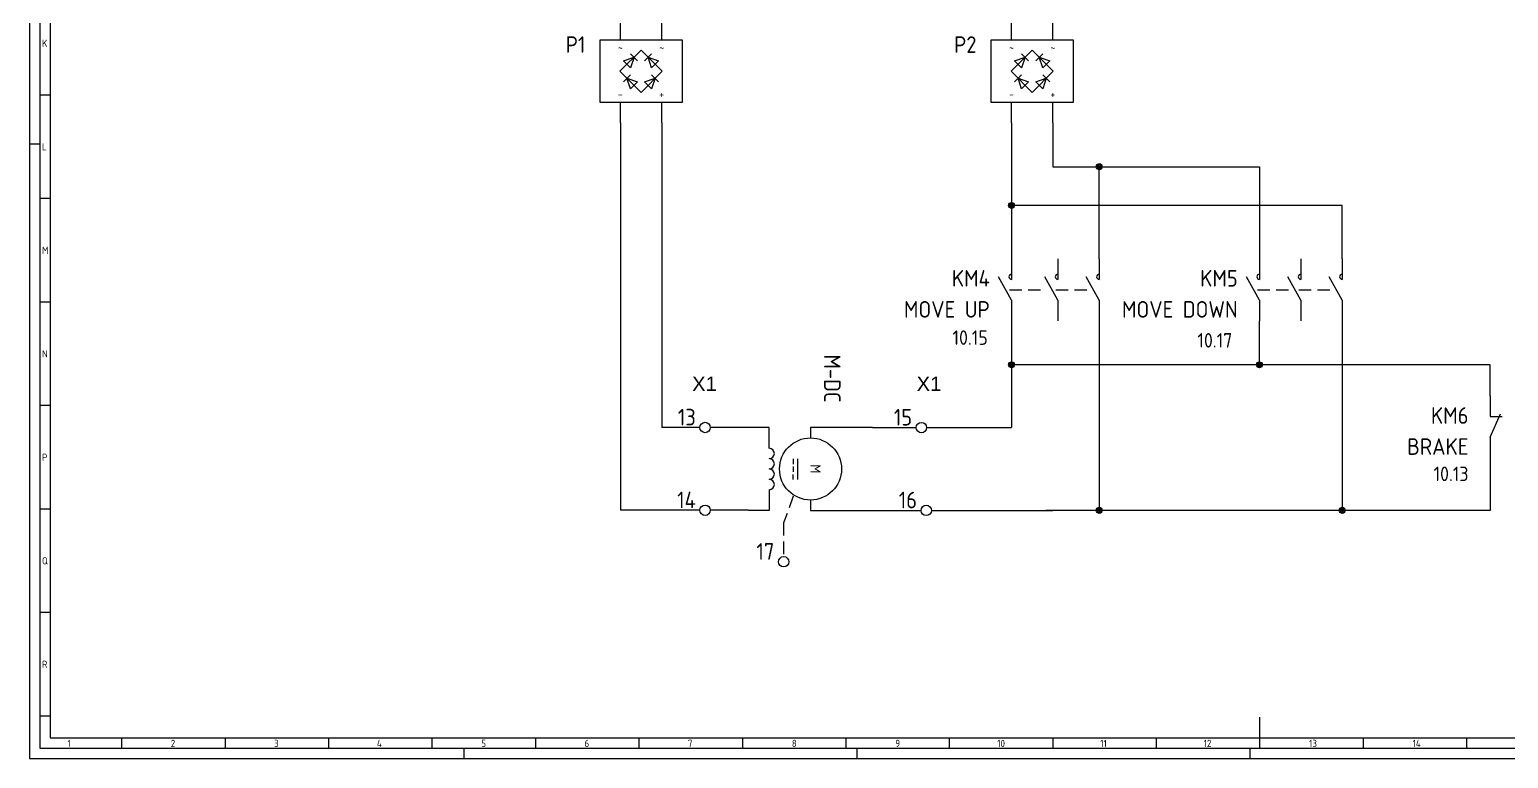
# Model space of a CAD drawing. Extents: x 0 to 1189, y 5 to 846.
# Drawn here: x 0 to 715, y 5 to 357 of the extents above; entities that cross this region are included whole.
import ezdxf
from ezdxf.enums import TextEntityAlignment as Align

# ---------------------------------------------------------------- set-up
doc = ezdxf.new("R2010")
doc.units = 0
doc.header["$LTSCALE"] = 12
doc.linetypes.add('DASHED', pattern=[0.75, 0.5, -0.25])
for name, color, linetype in [('035', 5, 'Continuous'), ('07', 7, 'Continuous'), ('DESCCHILD', 20, 'Continuous'), ('LINK', 9, 'DASHED'), ('MISC', 2, 'Continuous'), ('RED_2.5mm^2', 1, 'Continuous'), ('SYMS', 7, 'Continuous'), ('TAGS', 51, 'Continuous'), ('TERMS', 4, 'Continuous'), ('XREFCHILD', 134, 'Continuous')]:
    doc.layers.add(name, color=color, linetype=linetype)
doc.styles.add('ISO Proportional', font='isocp.shx')
doc.styles.add('WD_IEC', font='isocp2.shx', dxfattribs={"width": 0.9, "height": 4})

# ---------------------------------------------------------------- blocks, each defined once
blk = doc.blocks.new('IEC_border_a0')
at = {"layer": '035', "color": 0}
for p, q in [((0, 841), (0, 0)), ((10, 320.5), (5.02, 320.5)), ((0, 297), (5, 297)), ((10.02, 270.46), (5.03, 270.46)), ((10.02, 220.46), (5.03, 220.46)), ((10.02, 170.46), (5.03, 170.46)), ((10.02, 120.46), (5.03, 120.46)), ((10.02, 70.46), (5.03, 70.46)), ((10.03, 20.42), (5.05, 20.42)), ((44.5, 10), (44.5, 5)), ((94.5, 10), (94.5, 5)), ((144.5, 10), (144.5, 5)), ((194.5, 10), (194.5, 5)), ((244.5, 10), (244.5, 5)), ((294.5, 10), (294.5, 5)), ((344.5, 10), (344.5, 5)), ((394.5, 10), (394.5, 5)), ((444.5, 10), (444.5, 5)), ((494.5, 10), (494.5, 5)), ((544.5, 10), (544.5, 5)), ((594.5, 10), (594.5, 5)), ((644.5, 10), (644.5, 5)), ((694.5, 10), (694.5, 5)), ((0, 0), (1189, 0)), ((210, 0), (210, 5)), ((400, 0), (400, 5)), ((590, 0), (590, 5))]:
    blk.add_line(p, q, dxfattribs=at)
blk.add_lwpolyline([(10, 10), (1179, 10), (1179, 831), (10, 831)], close=True, dxfattribs=at)
at = {"layer": '07', "color": 0}
blk.add_line((594.5, 20), (594.5, 10), dxfattribs=at)
blk.add_lwpolyline([(5, 5), (1184, 5), (1184, 836), (5, 836)], close=True, dxfattribs=at)
at = {"layer": '035', "color": 0, "style": 'ISO Proportional'}
for s, p in [('K', (6.02, 343.75)), ('L', (6.03, 293.72)), ('M', (6.03, 243.72)), ('N', (6.03, 193.72)), ('P', (6.03, 143.72)), ('Q', (6.03, 93.72)), ('R', (6.05, 43.68)), ('1', (18.31, 5.5)), ('2', (68.23, 5.5)), ('3', (118.18, 5.5)), ('4', (167.88, 5.5)), ('5', (218.34, 5.5)), ('6', (268.19, 5.5)), ('7', (318.17, 5.5)), ('8', (368.42, 5.5)), ('9', (418.46, 5.5)), ('10', (467.72, 5.5)), ('11', (517.49, 5.5)), ('12', (567.49, 5.5)), ('13', (618.42, 5.5)), ('14', (668.46, 5.5))]:
    blk.add_text(s, height=3.5, dxfattribs=at).set_placement(p)
blk = doc.blocks.new('VMO1M12')
for p, q in [((-10, 15), (-10, 0)), ((10, 0), (10, 15)), ((-10, 0), (-7.5, 0)), ((7.5, 0), (10, 0)), ((-2.43, -3.19), (2.57, -3.19)), ((-2.43, -4.19), (-1.18, -4.19)), ((-0.58, -4.19), (0.72, -4.19)), ((2.57, -4.19), (1.32, -4.19)), ((-5, -10), (-10.02, -10)), ((-10.02, -10), (-10.02, -15)), ((5, -10), (10, -10)), ((10, -10), (10, -15))]:
    blk.add_line(p, q)
blk.add_circle((0, 0), 7.5)
for centre in [(-3.75, -10), (-1.25, -10), (1.25, -10), (3.75, -10)]:
    blk.add_arc(centre, 1.25, 0, 180)
at = {"style": 'WD_IEC'}
for tag, p in [('TERM01', (-10.52, 14.94)), ('TERM02', (9.48, 14.94))]:
    blk.add_attdef(tag, text='', height=2, rotation=90, dxfattribs=at).set_placement(p, align=Align.RIGHT)
at = {"style": 'WD_IEC', "flags": 1}
for tag, p, height in [('X2TERM01', (-10, 15), 0.32), ('X2TERM02', (10, 15), 0.32), ('MFG', (10.83, 2.04), 1.5), ('CAT', (10.83, -0.02), 1.5), ('ASSYCODE', (10.72, -2.6), 1), ('FAMILY', (10.72, -4.1), 1), ('CATDESC', (10.72, -5.6), 1)]:
    blk.add_attdef(tag, p, '', height=height, dxfattribs=at)
at = {"style": 'WD_IEC'}
for tag, p in [('INST', (-16.04, 9.25)), ('LOC', (-16.04, 6.25)), ('TAG1', (-16.04, 3.25)), ('RATING1', (-16.04, -0.8)), ('DESC1', (-16.04, -8.1)), ('DESC2', (-16.04, -11.1)), ('DESC3', (-16.04, -14.1))]:
    blk.add_attdef(tag, text='', height=2.5, dxfattribs=at).set_placement(p, align=Align.RIGHT)
blk.add_attdef('M', text='', height=2.5, dxfattribs=at).set_placement((-0.03, -0.03), align=Align.CENTER)
at = {"lineweight": 15, "style": 'WD_IEC'}
for tag, p in [('XREF', (-16.04, -5.1)), ('WDTAGALT', (-16.04, -17.11))]:
    blk.add_attdef(tag, text='', height=2.5, dxfattribs=at).set_placement(p, align=Align.RIGHT)
at = {"style": 'WD_IEC'}
for tag, p in [('TERM03', (-10.52, -14.83)), ('TERM04', (12.37, -14.83))]:
    blk.add_attdef(tag, p, '', height=2, rotation=90, dxfattribs=at)
at = {"style": 'WD_IEC', "flags": 1}
for tag, p in [('X8TERM03', (-10.02, -15)), ('X8TERM04', (10, -15))]:
    blk.add_attdef(tag, p, '', height=0.32, rotation=270, dxfattribs=at)
blk = doc.blocks.new('VDI1')
for p, q in [((0, 7.5), (0, -7.5)), ((0, -2.5), (-2.5, 2.5)), ((-2.5, 2.5), (2.5, 2.5)), ((2.5, 2.5), (0, -2.5)), ((-2.5, -2.5), (2.5, -2.5))]:
    blk.add_line(p, q)
at = {"style": 'WD_IEC'}
for tag, p in [('INST', (-5.5, 10.25)), ('LOC', (-5.5, 6.75)), ('TAG1', (-5.5, 3.25)), ('DESC2', (-5.5, -9.85)), ('DESC1', (-5.5, -6.35)), ('DESC3', (-5.5, -13.35))]:
    blk.add_attdef(tag, text='', height=2.5, dxfattribs=at).set_placement(p, align=Align.RIGHT)
at = {"style": 'WD_IEC', "flags": 1}
for tag, p, height in [('X2TERM01', (0, 7.5), 0.32), ('X8TERM02', (0, -7.5), 0.32), ('ASSYCODE', (1, -4), 1), ('FAMILY', (1, -5.5), 1), ('CATDESC', (1, -7), 1), ('WDBLKNAM', (1, -8.5), 1)]:
    blk.add_attdef(tag, p, '', height=height, dxfattribs=at)
at = {"style": 'WD_IEC', "flags": 9}
for tag, p in [('MFG', (-5.5, -0.25)), ('CAT', (-5.5, -2.75))]:
    blk.add_attdef(tag, text='', height=1.5, dxfattribs=at).set_placement(p, align=Align.RIGHT)
at = {"style": 'WD_IEC'}
blk.add_attdef('TERM01', text='', height=2, rotation=90, dxfattribs=at).set_placement((-1, 7.5), align=Align.RIGHT)
blk.add_attdef('TERM02', (-1, -7.5), '', height=2, rotation=90, dxfattribs=at)
blk = doc.blocks.new('VIN1G1')
for p, q in [((0, 7.5), (0, 12.5)), ((9.98, 7.5), (9.98, 12.5)), ((14.99, 7.5), (-5.01, 7.5)), ((-5.01, 7.5), (-5.01, -7.5)), ((14.99, -7.5), (14.99, 7.5)), ((14.99, -7.5), (14.99, 7.5)), ((-5.01, -7.5), (14.99, -7.5)), ((0, -12.5), (0, -7.5)), ((9.98, -12.5), (9.98, -7.5))]:
    blk.add_line(p, q)
at = {"layer": 'SYMS'}
for p, xscale, yscale, zscale, rotation in [((2.44, 2.55), 0.4803562191925241, 0.4803562191925241, 0.4803562191925241, 135), ((7.54, 2.55), 0.4803562191925241, 0.4803562191925241, 0.4803562191925241, 225.0000000000001), ((2.44, -2.55), 0.480356219192524, 0.480356219192524, 0.480356219192524, 224.9999999999999), ((7.54, -2.55), 0.480356219192524, 0.480356219192524, 0.480356219192524, 135)]:
    blk.add_blockref('VDI1', p, dxfattribs=dict(at, xscale=xscale, yscale=yscale, zscale=zscale, rotation=rotation))
at = {"style": 'WD_IEC'}
for tag, p in [('INST', (-6.14, 10.12)), ('LOC', (-6.14, 7.12)), ('TAG1', (-6.14, 4.12)), ('RATING1', (-5.97, 0.36)), ('DESC2', (-6.14, -9.22)), ('DESC1', (-6.14, -6.22)), ('DESC3', (-6.14, -12.22)), ('WDTAGALT', (-6.14, -15.22))]:
    blk.add_attdef(tag, text='', height=2.5, dxfattribs=at).set_placement(p, align=Align.RIGHT)
for tag, p in [('TERM01', (-1, 12.23)), ('TERM02', (8.98, 12.5))]:
    blk.add_attdef(tag, text='', height=2, rotation=90, dxfattribs=at).set_placement(p, align=Align.RIGHT)
at = {"style": 'WD_IEC', "flags": 1}
for tag, p, height in [('X2TERM01', (0, 12.5), 0.32), ('X2TERM02', (9.98, 12.5), 0.32), ('MFG', (15.53, 6.06), 1.5), ('CAT', (15.53, 3.56), 1.5), ('X1LINK', (14.99, 0), 0.32), ('X4LINK', (-5.01, -0.61), 0.32), ('ASSYCODE', (15.61, -4.38), 1), ('FAMILY', (15.61, -5.88), 1), ('CATDESC', (15.61, -7.38), 1), ('X8TERM03', (0, -12.5), 0.32), ('X8TERM04', (9.98, -12.5), 0.32)]:
    blk.add_attdef(tag, p, '', height=height, dxfattribs=at)
at = {"style": 'WD_IEC'}
for tag, p in [('TERMDESC01', (-0.01, 5.55)), ('TERMDESC02', (9.98, 5.55)), ('TERMDESC03', (-0.01, -5.52)), ('TERMDESC04', (9.98, -5.52))]:
    blk.add_attdef(tag, text='', height=2, dxfattribs=at).set_placement(p, align=Align.MIDDLE)
at = {"lineweight": 15, "style": 'WD_IEC'}
blk.add_attdef('XREF', text='', height=2.5, dxfattribs=at).set_placement((-6.14, -3.22), align=Align.RIGHT)
at = {"style": 'WD_IEC'}
for tag, p in [('TERM03', (-1, -12.96)), ('TERM04', (8.98, -12.96))]:
    blk.add_attdef(tag, p, '', height=2, rotation=90, dxfattribs=at)
blk = doc.blocks.new('VMS21P')
for p, q in [((0, 7.5), (0, 2.5)), ((0, -2.5), (-3.12, 3.12)), ((0, -2.5), (0, -7.5))]:
    blk.add_line(p, q)
blk.add_arc((0, 3.12), 0.625, 90, 270)
at = {"style": 'WD_IEC'}
for tag, p in [('INST', (-5.25, 6.75)), ('LOC', (-5.25, 3.75)), ('TAG2', (-5.25, 0.75)), ('XREF', (-5.25, -3.75)), ('DESC1', (-5.25, -6.75)), ('DESC3', (-5.25, -12.75)), ('DESC2', (-5.25, -9.75))]:
    blk.add_attdef(tag, text='', height=2.5, dxfattribs=at).set_placement(p, align=Align.RIGHT)
blk.add_attdef('TERM01', text='', height=2, rotation=90, dxfattribs=at).set_placement((-1, 7.5), align=Align.RIGHT)
at = {"style": 'WD_IEC', "flags": 1}
for tag, p, height in [('X2TERM01', (0, 7.5), 0.32), ('X4LINK', (-2.91, 0), 0.32), ('X1LINK', (-0.5, 0), 0.32), ('CONTACT', (4, -3.5), 1), ('FAMILY', (4, -5), 1), ('X8TERM02', (0, -7.5), 0.32)]:
    blk.add_attdef(tag, p, '', height=height, dxfattribs=at)
at = {"style": 'WD_IEC'}
blk.add_attdef('TERM02', (-1, -7.5), '', height=2, rotation=90, dxfattribs=at)
blk = doc.blocks.new('WDDOT')
for radius in [0.72, 0.449, 0.223]:
    blk.add_circle((0, 0), radius)
blk = doc.blocks.new('VMS22')
for p, q in [((0, 7.5), (0, 2.5)), ((0, -2.5), (2.5, 3.12)), ((0, 2.5), (2.87, 2.5)), ((0, -2.5), (0, -7.5))]:
    blk.add_line(p, q)
at = {"style": 'WD_IEC'}
for tag, p in [('INST', (-5.25, 6.75)), ('LOC', (-5.25, 3.75)), ('TAG2', (-5.25, 0.75)), ('XREF', (-5.25, -3.75)), ('DESC1', (-5.25, -6.75)), ('DESC3', (-5.25, -12.75)), ('DESC2', (-5.25, -9.75))]:
    blk.add_attdef(tag, text='', height=2.5, dxfattribs=at).set_placement(p, align=Align.RIGHT)
blk.add_attdef('TERM01', text='', height=2, rotation=90, dxfattribs=at).set_placement((-1, 7.5), align=Align.RIGHT)
at = {"style": 'WD_IEC', "flags": 1}
for tag, p, height in [('X2TERM01', (0, 7.5), 0.32), ('X4LINK', (-0.98, 0), 0.32), ('X1LINK', (2.08, 0), 0.32), ('CONTACT', (4, -3.5), 1), ('FAMILY', (4, -5), 1), ('X8TERM02', (0, -7.5), 0.32)]:
    blk.add_attdef(tag, p, '', height=height, dxfattribs=at)
at = {"style": 'WD_IEC'}
blk.add_attdef('TERM02', (-1, -7.5), '', height=2, rotation=90, dxfattribs=at)
blk = doc.blocks.new('HT0002')
blk.add_circle((0, 0), 1.25)
at = {"style": 'WD_IEC', "flags": 1}
for tag, p, height in [('ASSYCODE', (2.75, 10.75), 1), ('CATDESC', (2.75, 9.25), 1), ('MFG', (2.75, 7.25), 1.5), ('CAT', (2.75, 4.75), 1.5), ('X4PIN01', (-1.25, 1), 0.25), ('X4TERM01', (-1.25, 0), 0.25), ('X4TERMDESC01', (-1.25, 0.5), 0.4), ('STRIPSEQ', (0, 0), 0.025), ('X2PIN01', (0, 2.25), 0.25), ('X2TERM01', (0, 1.25), 0.25), ('X8PIN01', (0, -0.25), 0.25), ('X2TERMDESC01', (0, 1.75), 0.4), ('X1PIN01', (1.25, 1), 0.25), ('X1TERM01', (1.25, 0), 0.25), ('X1TERMDESC01', (1.25, 0.5), 0.4), ('LINKTERM', (0, -0.04), 0.025), ('X8TERM01', (0, -1.25), 0.25), ('X8TERMDESC01', (0, -0.75), 0.4)]:
    blk.add_attdef(tag, p, '', height=height, dxfattribs=at)
at = {"style": 'WD_IEC'}
for tag, p in [('INST', (-2.25, 6.5)), ('LOC', (-2.25, 3.5)), ('DESC2', (-2.25, -9.25)), ('DESC1', (-2.25, -6.25)), ('DESC3', (-2.25, -12.25))]:
    blk.add_attdef(tag, text='', height=2.5, dxfattribs=at).set_placement(p, align=Align.RIGHT)
at = {"style": 'WD_IEC', "flags": 8}
for tag, height, p in [('TAGSTRIP', 2.5, (-2.25, 0.5)), ('TERM01', 2, (-2.25, -3.25))]:
    blk.add_attdef(tag, text='', height=height, dxfattribs=at).set_placement(p, align=Align.RIGHT)
blk = doc.blocks.new('VT0002')
blk.add_circle((0, 0), 1.25)
at = {"style": 'WD_IEC', "flags": 1}
for tag, p, height in [('ASSYCODE', (2.75, 10.75), 1), ('CATDESC', (2.75, 9.25), 1), ('MFG', (2.75, 7.25), 1.5), ('CAT', (2.75, 4.75), 1.5), ('X4PIN01', (-1.25, 1), 0.25), ('X4TERM01', (-1.25, 0), 0.25), ('X4TERMDESC01', (-1.25, 0.5), 0.4), ('STRIPSEQ', (0, 0), 0.025), ('X2PIN01', (0, 2.25), 0.25), ('X2TERM01', (0, 1.25), 0.25), ('X8PIN01', (0, -0.25), 0.25), ('X2TERMDESC01', (0, 1.75), 0.4), ('X1PIN01', (1.25, 1), 0.25), ('X1TERM01', (1.25, 0), 0.25), ('X1TERMDESC01', (1.25, 0.5), 0.4), ('LINKTERM', (0, -0.04), 0.025), ('X8TERM01', (0, -1.25), 0.25), ('X8TERMDESC01', (0, -0.75), 0.4)]:
    blk.add_attdef(tag, p, '', height=height, dxfattribs=at)
at = {"style": 'WD_IEC'}
for tag, p in [('INST', (-2.25, 6.5)), ('LOC', (-2.25, 3.5)), ('DESC2', (-2.25, -9.25)), ('DESC1', (-2.25, -6.25)), ('DESC3', (-2.25, -12.25))]:
    blk.add_attdef(tag, text='', height=2.5, dxfattribs=at).set_placement(p, align=Align.RIGHT)
at = {"style": 'WD_IEC', "flags": 8}
for tag, height, p in [('TAGSTRIP', 2.5, (-2.25, 0.5)), ('TERM01', 2, (-2.25, -3.25))]:
    blk.add_attdef(tag, text='', height=height, dxfattribs=at).set_placement(p, align=Align.RIGHT)

msp = doc.modelspace()

# ---------------------------------------------------------------- linework, layer by layer
at = {"layer": 'LINK'}
for points in [[(473.6, 231.39), (491.16, 231.39)], [(495.99, 231.39), (511.16, 231.39)], [(593.44, 231.39), (608.61, 231.39)], [(613.44, 231.39), (628.61, 231.39)]]:
    msp.add_lwpolyline(points, dxfattribs=at)
at = {"layer": 'RED_2.5mm^2'}
for p, q in [((285.57, 311.94), (285.57, 124.82)), ((305.54, 311.94), (305.54, 164.82)), ((474.6, 311.94), (474.6, 246.39)), ((494.57, 311.94), (494.57, 290.82)), ((494.57, 290.82), (594.44, 290.82)), ((516.99, 246.39), (516.99, 290.82)), ((594.44, 290.82), (594.44, 246.39)), ((634.44, 272.11), (474.6, 272.11)), ((634.44, 246.39), (634.44, 272.11)), ((474.6, 216.39), (474.6, 164.78)), ((516.99, 216.39), (516.99, 124.78)), ((594.44, 195.13), (594.44, 216.39)), ((634.44, 216.39), (634.44, 124.78)), ((705.97, 195.13), (474.6, 195.13)), ((705.97, 180.11), (705.97, 195.13)), ((324, 164.82), (305.54, 164.82)), ((347.47, 164.82), (329, 164.82)), ((407.47, 164.78), (428.56, 164.78)), ((433.56, 164.78), (474.6, 164.78)), ((705.97, 150.11), (705.97, 124.78)), ((324, 124.82), (285.57, 124.82)), ((347.47, 124.82), (329, 124.82)), ((407.47, 124.78), (430.91, 124.78)), ((435.91, 124.78), (494.57, 124.78)), ((516.99, 124.78), (491.18, 124.78)), ((705.97, 124.78), (516.99, 124.78))]:
    msp.add_line(p, q, dxfattribs=at)
at = {"layer": 'SYMS', "linetype": 'DASHED'}
for p, q in [((369.1, 131.72), (364.47, 118.69)), ((364.47, 118.69), (364.47, 102.46))]:
    msp.add_line(p, q, dxfattribs=at)

# ---------------------------------------------------------------- block references
msp.add_blockref('IEC_border_a0', (0, 4.94))
at = {"layer": 'SYMS'}
ref = msp.add_blockref('VIN1G1', (285.57, 336.94), dxfattribs=dict(at, xscale=2, yscale=2, zscale=2))
ref.add_attrib('TERMDESC03', '-', dxfattribs={"layer": 'TERMS', "height": 4, "style": 'WD_IEC'}).set_placement((285.56, 325.9), align=Align.MIDDLE)
ref.add_attrib('TERMDESC04', '+', dxfattribs={"layer": 'TERMS', "height": 4, "style": 'WD_IEC'}).set_placement((305.52, 325.9), align=Align.MIDDLE)
ref.add_attrib('TERMDESC01', '~', dxfattribs={"layer": 'TERMS', "height": 4, "style": 'WD_IEC'}).set_placement((285.56, 348.04), align=Align.MIDDLE)
ref.add_attrib('TERMDESC02', '~', dxfattribs={"layer": 'TERMS', "height": 4, "style": 'WD_IEC'}).set_placement((305.52, 348.04), align=Align.MIDDLE)
ref.add_attrib('TAG1', 'P1', dxfattribs={"layer": 'TAGS', "height": 8, "style": 'WD_IEC'}).set_placement((268.63, 345.84), align=Align.RIGHT)
ref = msp.add_blockref('VIN1G1', (474.6, 336.94), dxfattribs=dict(at, xscale=2, yscale=2, zscale=2))
ref.add_attrib('TERMDESC03', '-', dxfattribs={"layer": 'TERMS', "height": 4, "style": 'WD_IEC'}).set_placement((474.59, 325.9), align=Align.MIDDLE)
ref.add_attrib('TERMDESC04', '+', dxfattribs={"layer": 'TERMS', "height": 4, "style": 'WD_IEC'}).set_placement((494.56, 325.9), align=Align.MIDDLE)
ref.add_attrib('TERMDESC01', '~', dxfattribs={"layer": 'TERMS', "height": 4, "style": 'WD_IEC'}).set_placement((474.59, 348.04), align=Align.MIDDLE)
ref.add_attrib('TERMDESC02', '~', dxfattribs={"layer": 'TERMS', "height": 4, "style": 'WD_IEC'}).set_placement((494.56, 348.04), align=Align.MIDDLE)
ref.add_attrib('TAG1', 'P2', dxfattribs={"layer": 'TAGS', "height": 8, "style": 'WD_IEC'}).set_placement((457.67, 345.84), align=Align.RIGHT)
at = {"layer": 'SYMS', "xscale": 2, "yscale": 2, "zscale": 2}
for name, p in [('WDDOT', (516.99, 290.82)), ('WDDOT', (474.6, 272.11)), ('VMS21P', (496.99, 231.39)), ('VMS21P', (516.99, 231.39)), ('VMS21P', (614.44, 231.39)), ('VMS21P', (634.44, 231.39)), ('WDDOT', (474.6, 195.13)), ('WDDOT', (594.44, 195.13)), ('WDDOT', (516.99, 124.78)), ('WDDOT', (634.44, 124.78))]:
    msp.add_blockref(name, p, dxfattribs=at)
at = {"layer": 'SYMS'}
ref = msp.add_blockref('VMS21P', (474.6, 231.39), dxfattribs=dict(at, xscale=2, yscale=2, zscale=2))
ref.add_attrib('XREF', '10.15', dxfattribs={"layer": 'XREFCHILD', "height": 7, "style": 'WD_IEC'}).set_placement((463.12, 204.75), align=Align.RIGHT)
ref.add_attrib('DESC1', 'MOVE UP', dxfattribs={"layer": 'DESCCHILD', "height": 8, "style": 'WD_IEC'}).set_placement((464.1, 217.89), align=Align.RIGHT)
ref.add_attrib('TAG2', 'KM4', dxfattribs={"layer": 'TAGS', "height": 8, "style": 'WD_IEC'}).set_placement((464.1, 232.89), align=Align.RIGHT)
ref = msp.add_blockref('VMS21P', (594.44, 231.39), dxfattribs=dict(at, xscale=2, yscale=2, zscale=2))
ref.add_attrib('XREF', '10.17', dxfattribs={"layer": 'XREFCHILD', "height": 7, "style": 'WD_IEC'}).set_placement((581.31, 203.43), align=Align.RIGHT)
ref.add_attrib('DESC1', 'MOVE DOWN', dxfattribs={"layer": 'DESCCHILD', "height": 8, "style": 'WD_IEC'}).set_placement((583.94, 217.89), align=Align.RIGHT)
ref.add_attrib('TAG2', 'KM5', dxfattribs={"layer": 'TAGS', "height": 8, "style": 'WD_IEC'}).set_placement((583.94, 232.89), align=Align.RIGHT)
ref = msp.add_blockref('VMO1M12', (377.47, 144.78), dxfattribs=dict(at, xscale=2, yscale=2, zscale=2, rotation=270))
ref.add_attrib('M', 'M', dxfattribs={"layer": 'MISC', "height": 5, "rotation": 270, "style": 'WD_IEC'}).set_placement((377.41, 144.83), align=Align.CENTER)
ref.add_attrib('TAG1', 'M-DC', dxfattribs={"layer": 'TAGS', "height": 8, "rotation": 270, "style": 'WD_IEC'}).set_placement((383.97, 176.86), align=Align.RIGHT)
ref = msp.add_blockref('VMS22', (705.97, 165.11), dxfattribs=dict(at, xscale=2, yscale=2, zscale=2))
ref.add_attrib('XREF', '10.13', dxfattribs={"layer": 'XREFCHILD', "height": 7, "style": 'WD_IEC'}).set_placement((695.47, 138.92), align=Align.RIGHT)
ref.add_attrib('DESC1', 'BRAKE', dxfattribs={"layer": 'DESCCHILD', "height": 8, "style": 'WD_IEC'}).set_placement((695.47, 151.61), align=Align.RIGHT)
ref.add_attrib('TAG2', 'KM6', dxfattribs={"layer": 'TAGS', "height": 8, "style": 'WD_IEC'}).set_placement((695.47, 166.61), align=Align.RIGHT)
ref = msp.add_blockref('HT0002', (326.5, 164.82), dxfattribs=dict(at, xscale=2, yscale=2, zscale=2))
ref.add_attrib('TAGSTRIP', '13', dxfattribs={"layer": 'TAGS', "height": 8, "style": 'WD_IEC', "flags": 8}).set_placement((322, 165.82), align=Align.RIGHT)
ref = msp.add_blockref('HT0002', (431.06, 164.78), dxfattribs=dict(at, xscale=2, yscale=2, zscale=2))
ref.add_attrib('TAGSTRIP', '15', dxfattribs={"layer": 'TAGS', "height": 8, "style": 'WD_IEC', "flags": 8}).set_placement((426.56, 165.78), align=Align.RIGHT)
ref = msp.add_blockref('HT0002', (326.5, 124.82), dxfattribs=dict(at, xscale=2, yscale=2, zscale=2))
ref.add_attrib('TAGSTRIP', '14', dxfattribs={"layer": 'TAGS', "height": 8, "style": 'WD_IEC', "flags": 8}).set_placement((322, 125.82), align=Align.RIGHT)
ref = msp.add_blockref('HT0002', (433.41, 124.78), dxfattribs=dict(at, xscale=2, yscale=2, zscale=2))
ref.add_attrib('TAGSTRIP', '16', dxfattribs={"layer": 'TAGS', "height": 8, "style": 'WD_IEC', "flags": 8}).set_placement((428.91, 125.78), align=Align.RIGHT)
ref = msp.add_blockref('VT0002', (364.47, 99.96), dxfattribs=dict(at, xscale=2, yscale=2, zscale=2))
ref.add_attrib('TAGSTRIP', '17', dxfattribs={"layer": 'TAGS', "height": 8, "style": 'WD_IEC', "flags": 8}).set_placement((359.97, 100.96), align=Align.RIGHT)

# ---------------------------------------------------------------- texts
at = {"layer": 'RED_2.5mm^2', "char_height": 7, "attachment_point": 1}
for insert in [(320.21, 189.42), (428.73, 189.42)]:
    msp.add_mtext_dynamic_manual_height_columns('{\\fArial|b0|i0|c0|p34;\\C0;X1}', width=22.2414, gutter_width=35, heights=[0], dxfattribs=dict(at, insert=insert))

doc.saveas('drawing.dxf')
